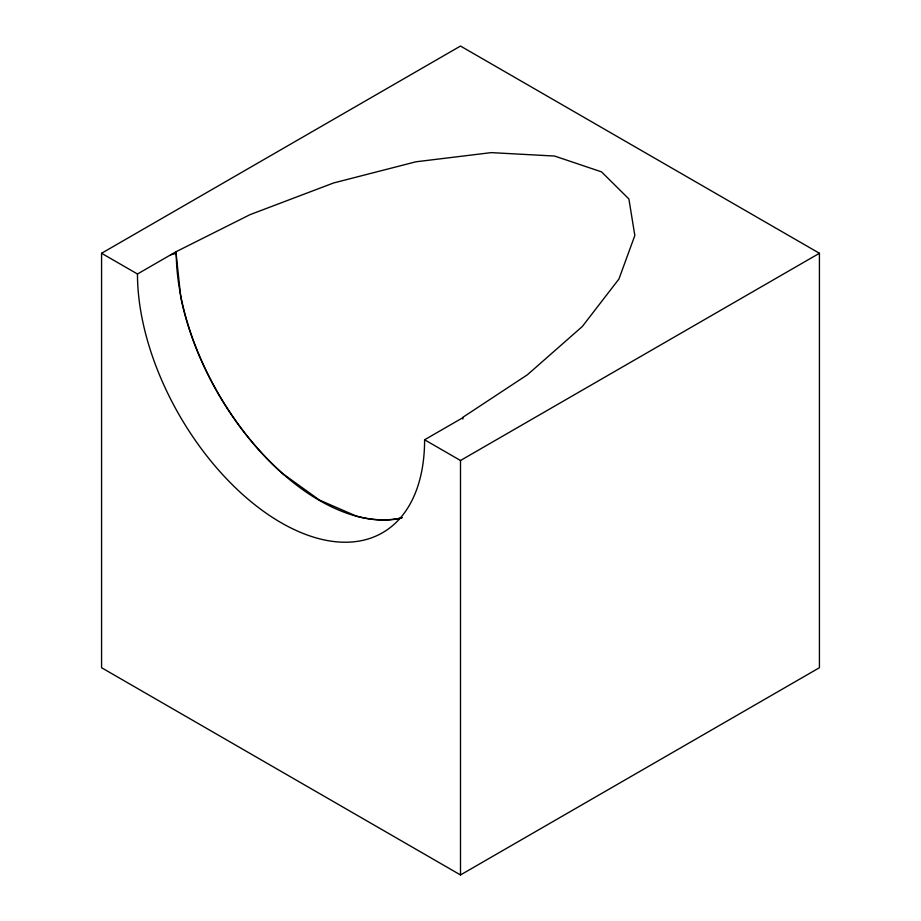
<?xml version="1.0" encoding="UTF-8"?>
<svg xmlns="http://www.w3.org/2000/svg" width="921" height="921" viewBox="0 0 921 921"><rect width="100%" height="100%" fill="white"/><g stroke="black" fill="none" stroke-linecap="round" stroke-linejoin="round"><path stroke-width="1.38" d="M462.872 419.009L462.71 417.386L527.376 374.789L582.291 326.529L618.935 279.028L634.834 235.511L628.893 198.959L601.517 171.859L554.58 156.052L491.261 152.621L415.901 161.797L333.621 182.957L250.017 214.662L175.911 251.801L137.471 273.998L101.575 253.275L101.575 667.725L460.5 874.95L819.425 667.725L819.425 253.275L460.5 46.05L101.575 253.275M137.471 273.998A203.034 117.22 60 0 0 281.043 522.668A203.034 117.22 60 0 0 424.604 439.778L463.044 417.581M424.604 439.778L460.5 460.5L819.425 253.275M170.811 254.749L176.084 253.425M175.911 251.801L180.804 297.529A203.034 117.22 60 0 0 401.337 518.143M460.5 460.5L460.5 874.95M176.245 251.997A203.034 117.22 60 0 0 282.655 473.567L319.483 500.08L356.3 516.082A203.034 117.22 60 0 0 402.396 517.625"/></g></svg>
